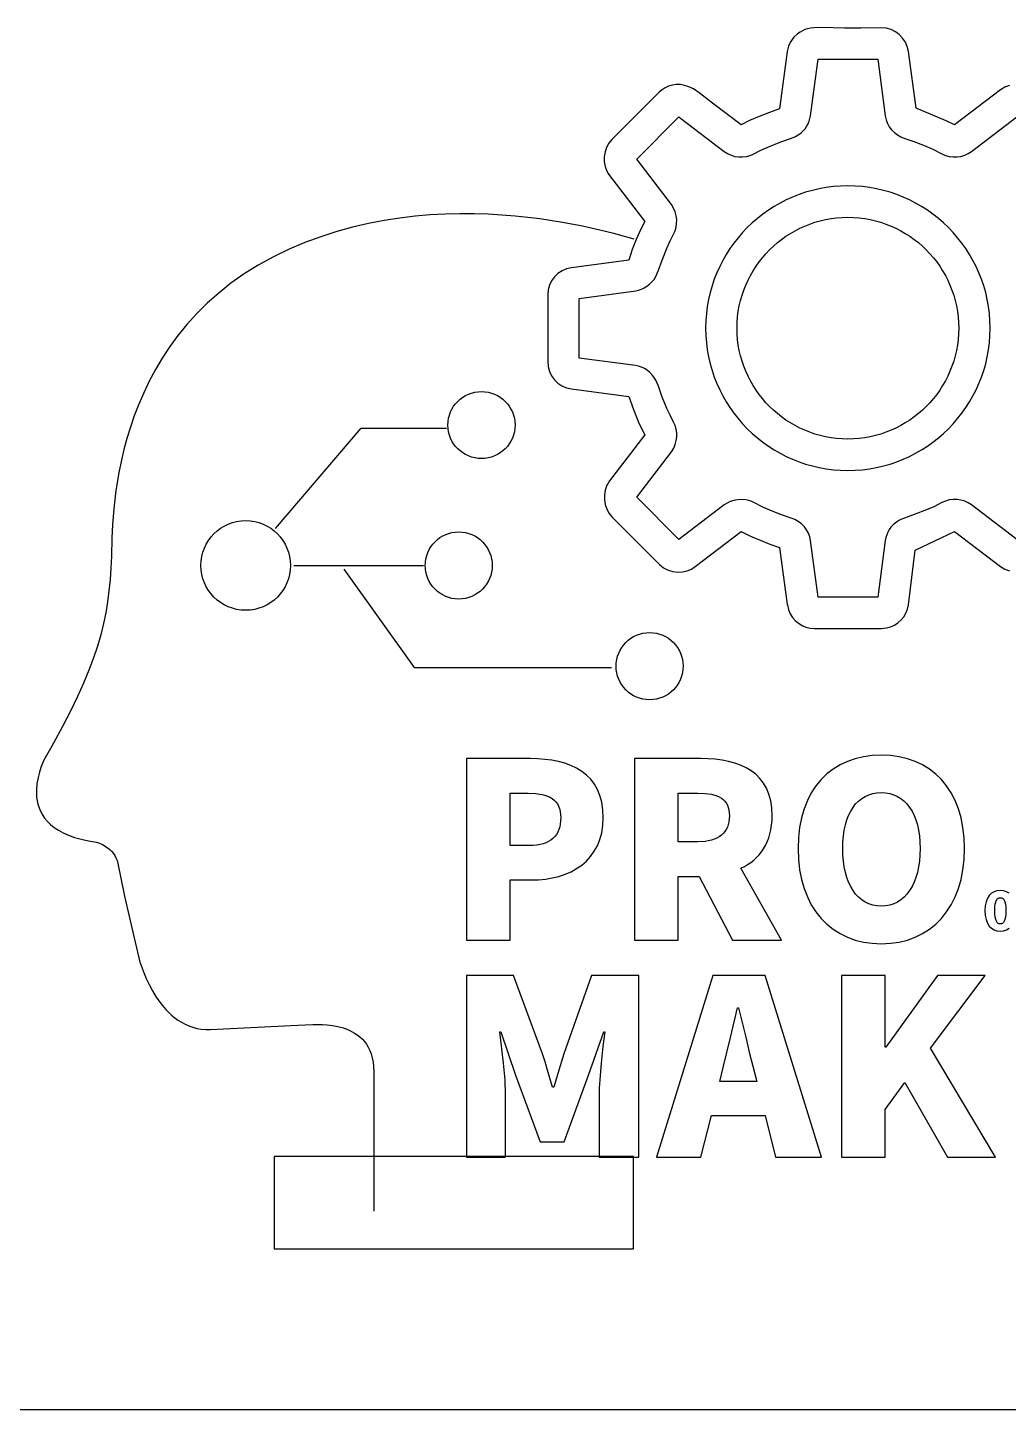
# Model space of a CAD drawing. Extents: x -295 to 296, y -191 to 193.
# Drawn here: x -145.92 to -115.85, y -154.78 to -112.41 of the extents above; entities that cross this region are included whole.
import ezdxf

# ---------------------------------------------------------------- set-up
doc = ezdxf.new("R2010")
doc.units = 0
doc.layers.add('레이어_1', color=18, linetype='CONTINUOUS')
doc.layers.add('레이어_2', color=1, linetype='CONTINUOUS')

msp = doc.modelspace()

# ---------------------------------------------------------------- linework, layer by layer
at = {"layer": '레이어_1'}
msp.add_lwpolyline([(-168.94, -154.775), (-168.454, -154.775), (-92.218, -154.775)], dxfattribs=at)
at = {"layer": '레이어_2'}
for points in [[(-115.815, -114.186), (-115.955, -114.24), (-116.084, -114.319), (-117.494, -115.394), (-117.756, -115.271), (-118.67, -114.881), (-118.911, -113.146), (-118.945, -112.996), (-119.005, -112.858), (-119.088, -112.734), (-119.191, -112.627), (-119.31, -112.539), (-119.444, -112.474), (-119.589, -112.433), (-119.743, -112.419), (-120.373, -112.429), (-120.876, -112.426), (-121.577, -112.413), (-121.815, -112.42), (-121.914, -112.431), (-122.003, -112.448), (-122.084, -112.473), (-122.161, -112.506), (-122.234, -112.548), (-122.308, -112.601), (-122.424, -112.71), (-122.474, -112.772), (-122.518, -112.839), (-122.556, -112.91), (-122.586, -112.985), (-122.609, -113.064), (-122.625, -113.146), (-122.86, -114.906), (-123.169, -115.011), (-123.483, -115.135), (-123.78, -115.265), (-124.039, -115.392), (-124.915, -114.732), (-125.329, -114.411), (-125.498, -114.289), (-125.64, -114.225), (-125.773, -114.182), (-125.904, -114.16), (-126.03, -114.158), (-126.15, -114.174), (-126.264, -114.207), (-126.37, -114.256), (-126.467, -114.318), (-126.553, -114.393), (-128.002, -115.843), (-128.096, -115.956), (-128.167, -116.085), (-128.215, -116.225), (-128.239, -116.372), (-128.238, -116.522), (-128.211, -116.671), (-128.158, -116.813), (-128.12, -116.881), (-128.076, -116.946), (-126.999, -118.355), (-127.128, -118.616), (-127.257, -118.908), (-127.379, -119.219), (-127.487, -119.537), (-129.245, -119.772), (-129.396, -119.806), (-129.534, -119.866), (-129.658, -119.949), (-129.765, -120.052), (-129.853, -120.171), (-129.918, -120.305), (-129.96, -120.45), (-129.974, -120.604), (-129.974, -120.606), (-129.974, -122.653), (-129.974, -122.653), (-129.96, -122.807), (-129.919, -122.953), (-129.853, -123.087), (-129.766, -123.206), (-129.659, -123.309), (-129.536, -123.392), (-129.398, -123.452), (-129.248, -123.486), (-127.486, -123.722), (-127.343, -124.117), (-127.184, -124.511), (-127.095, -124.706), (-126.999, -124.899), (-128.076, -126.311), (-128.121, -126.377), (-128.158, -126.445), (-128.211, -126.59), (-128.236, -126.739), (-128.235, -126.89), (-128.209, -127.037), (-128.161, -127.177), (-128.092, -127.304), (-128.004, -127.415), (-126.547, -128.871), (-126.484, -128.926), (-126.418, -128.973), (-126.279, -129.045), (-126.134, -129.089), (-125.986, -129.106), (-125.84, -129.098), (-125.699, -129.066), (-125.568, -129.012), (-125.45, -128.937), (-124.04, -127.86), (-123.755, -128.003), (-123.462, -128.131), (-123.164, -128.247), (-122.861, -128.348), (-122.625, -130.103), (-122.624, -130.107), (-122.624, -130.107), (-122.623, -130.111), (-122.589, -130.257), (-122.586, -130.265), (-122.534, -130.385), (-122.465, -130.495), (-122.38, -130.592), (-122.282, -130.675), (-122.173, -130.743), (-122.053, -130.793), (-121.926, -130.825), (-121.792, -130.835), (-119.745, -130.835), (-119.584, -130.819), (-119.457, -130.784), (-119.339, -130.73), (-119.231, -130.66), (-119.135, -130.573), (-119.054, -130.473), (-118.988, -130.361), (-118.939, -130.238), (-118.911, -130.107), (-118.699, -128.431), (-117.495, -127.86), (-116.084, -128.937), (-115.956, -129.017), (-115.816, -129.071)], [(-115.815, -114.186), (-115.955, -114.24), (-116.084, -114.319), (-117.494, -115.394), (-117.756, -115.271), (-118.67, -114.881), (-118.911, -113.146), (-118.945, -112.996), (-119.005, -112.858), (-119.088, -112.734), (-119.191, -112.627), (-119.31, -112.539), (-119.444, -112.474), (-119.589, -112.433), (-119.743, -112.419), (-120.373, -112.429), (-120.876, -112.426), (-121.577, -112.413), (-121.815, -112.42), (-121.914, -112.431), (-122.003, -112.448), (-122.084, -112.473), (-122.161, -112.506), (-122.234, -112.548), (-122.308, -112.601), (-122.424, -112.71), (-122.474, -112.772), (-122.518, -112.839), (-122.556, -112.91), (-122.586, -112.985), (-122.609, -113.064), (-122.625, -113.146), (-122.86, -114.906), (-123.169, -115.011), (-123.483, -115.135), (-123.78, -115.265), (-124.039, -115.392), (-124.915, -114.732), (-125.329, -114.411), (-125.498, -114.289), (-125.64, -114.225), (-125.773, -114.182), (-125.904, -114.16), (-126.03, -114.158), (-126.15, -114.174), (-126.264, -114.207), (-126.37, -114.256), (-126.467, -114.318), (-126.553, -114.393), (-128.002, -115.843), (-128.096, -115.956), (-128.167, -116.085), (-128.215, -116.225), (-128.239, -116.372), (-128.238, -116.522), (-128.211, -116.671), (-128.158, -116.813), (-128.12, -116.881), (-128.076, -116.946), (-126.999, -118.355), (-127.128, -118.616), (-127.257, -118.908), (-127.379, -119.219), (-127.487, -119.537), (-129.245, -119.772), (-129.396, -119.806), (-129.534, -119.866), (-129.658, -119.949), (-129.765, -120.052), (-129.853, -120.171), (-129.918, -120.305), (-129.96, -120.45), (-129.974, -120.604), (-129.974, -120.606), (-129.974, -122.653), (-129.974, -122.653), (-129.96, -122.807), (-129.919, -122.953), (-129.853, -123.087), (-129.766, -123.206), (-129.659, -123.309), (-129.536, -123.392), (-129.398, -123.452), (-129.248, -123.486), (-127.486, -123.722), (-127.343, -124.117), (-127.184, -124.511), (-127.095, -124.706), (-126.999, -124.899), (-128.076, -126.311), (-128.121, -126.377), (-128.158, -126.445), (-128.211, -126.59), (-128.236, -126.739), (-128.235, -126.89), (-128.209, -127.037), (-128.161, -127.177), (-128.092, -127.304), (-128.004, -127.415), (-126.547, -128.871), (-126.484, -128.926), (-126.418, -128.973), (-126.279, -129.045), (-126.134, -129.089), (-125.986, -129.106), (-125.84, -129.098), (-125.699, -129.066), (-125.568, -129.012), (-125.45, -128.937), (-124.04, -127.86), (-123.755, -128.003), (-123.462, -128.131), (-123.164, -128.247), (-122.861, -128.348), (-122.625, -130.103), (-122.624, -130.107), (-122.624, -130.107), (-122.623, -130.111), (-122.589, -130.257), (-122.586, -130.265), (-122.534, -130.385), (-122.465, -130.495), (-122.38, -130.592), (-122.282, -130.675), (-122.173, -130.743), (-122.053, -130.793), (-121.926, -130.825), (-121.792, -130.835), (-119.745, -130.835), (-119.584, -130.819), (-119.457, -130.784), (-119.339, -130.73), (-119.231, -130.66), (-119.135, -130.573), (-119.054, -130.473), (-118.988, -130.361), (-118.939, -130.238), (-118.911, -130.107), (-118.699, -128.431), (-117.495, -127.86), (-116.084, -128.937), (-115.956, -129.017), (-115.816, -129.071)], [(-115.586, -128.105), (-116.974, -127.044), (-117.075, -126.978), (-117.185, -126.928), (-117.299, -126.895), (-117.418, -126.878), (-117.538, -126.877), (-117.657, -126.893), (-117.773, -126.926), (-117.885, -126.975), (-118.13, -127.1), (-118.352, -127.2), (-118.732, -127.344), (-119.027, -127.448), (-119.144, -127.495), (-119.241, -127.547), (-119.247, -127.55), (-119.32, -127.603), (-119.386, -127.663), (-119.446, -127.729), (-119.498, -127.801), (-119.541, -127.879), (-119.577, -127.961), (-119.603, -128.048), (-119.62, -128.138), (-119.853, -129.871), (-121.683, -129.871), (-121.914, -128.139), (-121.938, -128.023), (-121.979, -127.913), (-122.034, -127.811), (-122.102, -127.717), (-122.108, -127.708), (-122.192, -127.623), (-122.287, -127.55), (-122.394, -127.491), (-122.509, -127.447), (-122.804, -127.351), (-123.093, -127.24), (-123.375, -127.115), (-123.65, -126.975), (-123.768, -126.925), (-123.892, -126.894), (-124.018, -126.883), (-124.142, -126.888), (-124.262, -126.908), (-124.374, -126.942), (-124.473, -126.987), (-124.557, -127.042), (-125.949, -128.104), (-127.242, -126.811), (-126.178, -125.416), (-126.109, -125.308), (-126.06, -125.193), (-126.029, -125.074), (-126.015, -124.954), (-126.018, -124.835), (-126.036, -124.719), (-126.068, -124.609), (-126.114, -124.507), (-126.222, -124.295), (-126.316, -124.089), (-126.468, -123.708), (-126.579, -123.405), (-126.657, -123.216), (-126.714, -123.124), (-126.778, -123.043), (-126.848, -122.972), (-126.925, -122.911), (-127.007, -122.861), (-127.094, -122.822), (-127.184, -122.793), (-127.277, -122.775), (-129.01, -122.544), (-129.01, -120.714), (-127.274, -120.482), (-127.188, -120.464), (-127.101, -120.435), (-127.015, -120.394), (-126.931, -120.343), (-126.852, -120.282), (-126.778, -120.21), (-126.713, -120.13), (-126.657, -120.041), (-126.579, -119.851), (-126.465, -119.542), (-126.312, -119.158), (-126.219, -118.953), (-126.114, -118.746), (-126.068, -118.645), (-126.037, -118.535), (-126.019, -118.419), (-126.017, -118.299), (-126.031, -118.178), (-126.063, -118.059), (-126.112, -117.944), (-126.181, -117.835), (-127.243, -116.447), (-125.948, -115.152), (-125.9, -115.189), (-124.559, -116.211), (-124.458, -116.276), (-124.348, -116.326), (-124.233, -116.359), (-124.115, -116.376), (-123.995, -116.377), (-123.876, -116.36), (-123.761, -116.328), (-123.65, -116.278), (-123.437, -116.171), (-123.224, -116.076), (-122.822, -115.919), (-122.493, -115.797), (-122.372, -115.747), (-122.287, -115.703), (-122.271, -115.689), (-122.202, -115.636), (-122.139, -115.576), (-122.082, -115.511), (-122.033, -115.441), (-121.99, -115.365), (-121.956, -115.285), (-121.931, -115.202), (-121.914, -115.115), (-121.683, -113.384), (-119.852, -113.384), (-119.62, -115.118), (-119.595, -115.236), (-119.554, -115.347), (-119.497, -115.451), (-119.426, -115.546), (-119.342, -115.631), (-119.247, -115.704), (-119.14, -115.764), (-119.025, -115.809), (-118.742, -115.901), (-118.449, -116.013), (-118.159, -116.14), (-117.884, -116.278), (-117.773, -116.328), (-117.657, -116.361), (-117.538, -116.377), (-117.418, -116.376), (-117.3, -116.359), (-117.185, -116.325), (-117.076, -116.276), (-116.975, -116.211), (-115.586, -115.152)], [(-115.586, -128.105), (-116.974, -127.044), (-117.075, -126.978), (-117.185, -126.928), (-117.299, -126.895), (-117.418, -126.878), (-117.538, -126.877), (-117.657, -126.893), (-117.773, -126.926), (-117.885, -126.975), (-118.13, -127.1), (-118.352, -127.2), (-118.732, -127.344), (-119.027, -127.448), (-119.144, -127.495), (-119.241, -127.547), (-119.247, -127.55), (-119.32, -127.603), (-119.386, -127.663), (-119.446, -127.729), (-119.498, -127.801), (-119.541, -127.879), (-119.577, -127.961), (-119.603, -128.048), (-119.62, -128.138), (-119.853, -129.871), (-121.683, -129.871), (-121.914, -128.139), (-121.938, -128.023), (-121.979, -127.913), (-122.034, -127.811), (-122.102, -127.717), (-122.108, -127.708), (-122.192, -127.623), (-122.287, -127.55), (-122.394, -127.491), (-122.509, -127.447), (-122.804, -127.351), (-123.093, -127.24), (-123.375, -127.115), (-123.65, -126.975), (-123.768, -126.925), (-123.892, -126.894), (-124.018, -126.883), (-124.142, -126.888), (-124.262, -126.908), (-124.374, -126.942), (-124.473, -126.987), (-124.557, -127.042), (-125.949, -128.104), (-127.242, -126.811), (-126.178, -125.416), (-126.109, -125.308), (-126.06, -125.193), (-126.029, -125.074), (-126.015, -124.954), (-126.018, -124.835), (-126.036, -124.719), (-126.068, -124.609), (-126.114, -124.507), (-126.222, -124.295), (-126.316, -124.089), (-126.468, -123.708), (-126.579, -123.405), (-126.657, -123.216), (-126.714, -123.124), (-126.778, -123.043), (-126.848, -122.972), (-126.925, -122.911), (-127.007, -122.861), (-127.094, -122.822), (-127.184, -122.793), (-127.277, -122.775), (-129.01, -122.544), (-129.01, -120.714), (-127.274, -120.482), (-127.188, -120.464), (-127.101, -120.435), (-127.015, -120.394), (-126.931, -120.343), (-126.852, -120.282), (-126.778, -120.21), (-126.713, -120.13), (-126.657, -120.041), (-126.579, -119.851), (-126.465, -119.542), (-126.312, -119.158), (-126.219, -118.953), (-126.114, -118.746), (-126.068, -118.645), (-126.037, -118.535), (-126.019, -118.419), (-126.017, -118.299), (-126.031, -118.178), (-126.063, -118.059), (-126.112, -117.944), (-126.181, -117.835), (-127.243, -116.447), (-125.948, -115.152), (-125.9, -115.189), (-124.559, -116.211), (-124.458, -116.276), (-124.348, -116.326), (-124.233, -116.359), (-124.115, -116.376), (-123.995, -116.377), (-123.876, -116.36), (-123.761, -116.328), (-123.65, -116.278), (-123.437, -116.171), (-123.224, -116.076), (-122.822, -115.919), (-122.493, -115.797), (-122.372, -115.747), (-122.287, -115.703), (-122.271, -115.689), (-122.202, -115.636), (-122.139, -115.576), (-122.082, -115.511), (-122.033, -115.441), (-121.99, -115.365), (-121.956, -115.285), (-121.931, -115.202), (-121.914, -115.115), (-121.683, -113.384), (-119.852, -113.384), (-119.62, -115.118), (-119.595, -115.236), (-119.554, -115.347), (-119.497, -115.451), (-119.426, -115.546), (-119.342, -115.631), (-119.247, -115.704), (-119.14, -115.764), (-119.025, -115.809), (-118.742, -115.901), (-118.449, -116.013), (-118.159, -116.14), (-117.884, -116.278), (-117.773, -116.328), (-117.657, -116.361), (-117.538, -116.377), (-117.418, -116.376), (-117.3, -116.359), (-117.185, -116.325), (-117.076, -116.276), (-116.975, -116.211), (-115.586, -115.152)], [(-127.321, -118.9), (-127.618, -118.818), (-127.945, -118.728), (-128.377, -118.619), (-128.905, -118.5), (-129.521, -118.383), (-130.214, -118.276), (-130.587, -118.23), (-130.975, -118.19), (-131.378, -118.158), (-131.795, -118.135), (-132.224, -118.122), (-132.664, -118.12), (-133.114, -118.131), (-133.573, -118.156), (-134.039, -118.196), (-134.512, -118.252), (-134.99, -118.326), (-135.472, -118.419), (-135.957, -118.532), (-136.443, -118.666), (-136.93, -118.823), (-137.417, -119.003), (-137.901, -119.209), (-138.383, -119.441), (-138.847, -119.695), (-139.281, -119.966), (-139.686, -120.251), (-140.063, -120.549), (-140.413, -120.86), (-140.737, -121.181), (-141.036, -121.511), (-141.312, -121.849), (-141.564, -122.193), (-141.794, -122.543), (-142.003, -122.895), (-142.193, -123.25), (-142.363, -123.606), (-142.516, -123.961), (-142.651, -124.314), (-142.771, -124.663), (-142.876, -125.007), (-142.967, -125.345), (-143.045, -125.675), (-143.111, -125.996), (-143.212, -126.605), (-143.278, -127.161), (-143.317, -127.651), (-143.337, -128.066), (-143.352, -128.621), (-143.37, -128.986), (-143.395, -129.337), (-143.428, -129.68), (-143.471, -130.016), (-143.526, -130.35), (-143.595, -130.685), (-143.679, -131.026), (-143.78, -131.374), (-143.901, -131.735), (-144.043, -132.111), (-144.207, -132.506), (-144.396, -132.924), (-144.611, -133.367), (-144.854, -133.841), (-145.128, -134.348), (-145.433, -134.892), (-145.471, -134.991), (-145.512, -135.099), (-145.559, -135.239), (-145.602, -135.406), (-145.636, -135.593), (-145.653, -135.796), (-145.645, -136.008), (-145.63, -136.116), (-145.605, -136.224), (-145.571, -136.332), (-145.526, -136.439), (-145.469, -136.544), (-145.4, -136.647), (-145.317, -136.747), (-145.22, -136.842), (-145.108, -136.934), (-144.979, -137.02), (-144.832, -137.1), (-144.668, -137.173), (-144.485, -137.239), (-144.281, -137.297), (-144.057, -137.347), (-143.811, -137.387), (-143.72, -137.42), (-143.627, -137.462), (-143.518, -137.525), (-143.404, -137.611), (-143.35, -137.664), (-143.299, -137.724), (-143.252, -137.792), (-143.212, -137.867), (-143.179, -137.95), (-143.156, -138.042), (-142.951, -139.041), (-142.731, -140.015), (-142.48, -141.067), (-142.445, -141.165), (-142.353, -141.409), (-142.283, -141.57), (-142.198, -141.749), (-142.096, -141.94), (-141.976, -142.135), (-141.838, -142.329), (-141.682, -142.516), (-141.506, -142.689), (-141.411, -142.768), (-141.311, -142.842), (-141.205, -142.909), (-141.095, -142.968), (-140.979, -143.019), (-140.858, -143.062), (-140.731, -143.094), (-140.599, -143.116), (-140.461, -143.127), (-140.318, -143.125), (-137.631, -142.992), (-137.177, -142.978), (-137.091, -142.976), (-136.876, -142.976), (-136.734, -142.985), (-136.576, -143.003), (-136.408, -143.035), (-136.234, -143.082), (-136.06, -143.149), (-135.893, -143.237), (-135.812, -143.291), (-135.736, -143.352), (-135.663, -143.42), (-135.595, -143.495), (-135.533, -143.578), (-135.476, -143.669), (-135.427, -143.77), (-135.385, -143.879), (-135.351, -143.998), (-135.326, -144.126), (-135.311, -144.265), (-135.305, -144.415), (-135.305, -148.698)], [(-138.317, -127.765), (-135.695, -124.691), (-133.075, -124.691)], [(-137.755, -128.902), (-133.782, -128.902)], [(-136.225, -129.016), (-134.063, -132.031), (-128.012, -132.031)], [(-115.822, -138.954), (-115.903, -138.906), (-115.994, -138.877), (-116.095, -138.867), (-116.195, -138.877), (-116.286, -138.905), (-116.366, -138.953), (-116.434, -139.02), (-116.489, -139.107), (-116.529, -139.213), (-116.554, -139.339), (-116.563, -139.485), (-116.554, -139.631), (-116.529, -139.759), (-116.489, -139.867), (-116.434, -139.957), (-116.366, -140.027), (-116.286, -140.077), (-116.195, -140.107), (-116.095, -140.117), (-115.994, -140.107), (-115.903, -140.077), (-115.822, -140.027)]]:
    msp.add_lwpolyline(points, dxfattribs=at)
for points in [[(-120.767, -117.264), (-120.991, -117.27), (-121.212, -117.286), (-121.43, -117.314), (-121.645, -117.353), (-121.856, -117.401), (-122.063, -117.46), (-122.265, -117.529), (-122.464, -117.607), (-122.657, -117.695), (-122.845, -117.791), (-123.028, -117.896), (-123.205, -118.01), (-123.376, -118.132), (-123.541, -118.261), (-123.699, -118.399), (-123.851, -118.543), (-123.995, -118.695), (-124.132, -118.853), (-124.262, -119.018), (-124.384, -119.189), (-124.497, -119.366), (-124.603, -119.549), (-124.699, -119.737), (-124.787, -119.93), (-124.865, -120.128), (-124.934, -120.331), (-124.993, -120.538), (-125.041, -120.748), (-125.08, -120.963), (-125.108, -121.181), (-125.124, -121.402), (-125.13, -121.627), (-125.124, -121.851), (-125.108, -122.072), (-125.08, -122.29), (-125.041, -122.505), (-124.993, -122.716), (-124.934, -122.923), (-124.865, -123.125), (-124.787, -123.323), (-124.699, -123.516), (-124.603, -123.705), (-124.497, -123.887), (-124.384, -124.064), (-124.262, -124.235), (-124.132, -124.4), (-123.995, -124.559), (-123.851, -124.71), (-123.699, -124.855), (-123.541, -124.992), (-123.376, -125.122), (-123.205, -125.243), (-123.028, -125.357), (-122.845, -125.462), (-122.657, -125.559), (-122.464, -125.646), (-122.265, -125.724), (-122.063, -125.793), (-121.856, -125.852), (-121.645, -125.901), (-121.43, -125.939), (-121.212, -125.967), (-120.991, -125.984), (-120.767, -125.99), (-120.543, -125.984), (-120.322, -125.967), (-120.103, -125.939), (-119.889, -125.901), (-119.678, -125.852), (-119.471, -125.793), (-119.268, -125.724), (-119.07, -125.646), (-118.877, -125.559), (-118.689, -125.462), (-118.506, -125.357), (-118.329, -125.243), (-118.158, -125.122), (-117.993, -124.992), (-117.835, -124.855), (-117.683, -124.71), (-117.539, -124.559), (-117.402, -124.4), (-117.272, -124.235), (-117.15, -124.064), (-117.037, -123.887), (-116.932, -123.705), (-116.835, -123.516), (-116.748, -123.323), (-116.669, -123.125), (-116.601, -122.923), (-116.542, -122.716), (-116.493, -122.505), (-116.455, -122.29), (-116.427, -122.072), (-116.41, -121.851), (-116.404, -121.627), (-116.41, -121.402), (-116.427, -121.181), (-116.455, -120.963), (-116.493, -120.748), (-116.542, -120.538), (-116.601, -120.331), (-116.669, -120.128), (-116.748, -119.93), (-116.835, -119.737), (-116.932, -119.549), (-117.037, -119.366), (-117.15, -119.189), (-117.272, -119.018), (-117.402, -118.853), (-117.539, -118.695), (-117.683, -118.543), (-117.835, -118.399), (-117.993, -118.261), (-118.158, -118.132), (-118.329, -118.01), (-118.506, -117.896), (-118.689, -117.791), (-118.877, -117.695), (-119.07, -117.607), (-119.268, -117.529), (-119.471, -117.46), (-119.678, -117.401), (-119.889, -117.353), (-120.103, -117.314), (-120.322, -117.286), (-120.543, -117.27)], [(-120.767, -117.264), (-120.991, -117.27), (-121.212, -117.286), (-121.43, -117.314), (-121.645, -117.353), (-121.856, -117.401), (-122.063, -117.46), (-122.265, -117.529), (-122.464, -117.607), (-122.657, -117.695), (-122.845, -117.791), (-123.028, -117.896), (-123.205, -118.01), (-123.376, -118.132), (-123.541, -118.261), (-123.699, -118.399), (-123.851, -118.543), (-123.995, -118.695), (-124.132, -118.853), (-124.262, -119.018), (-124.384, -119.189), (-124.497, -119.366), (-124.603, -119.549), (-124.699, -119.737), (-124.787, -119.93), (-124.865, -120.128), (-124.934, -120.331), (-124.993, -120.538), (-125.041, -120.748), (-125.08, -120.963), (-125.108, -121.181), (-125.124, -121.402), (-125.13, -121.627), (-125.124, -121.851), (-125.108, -122.072), (-125.08, -122.29), (-125.041, -122.505), (-124.993, -122.716), (-124.934, -122.923), (-124.865, -123.125), (-124.787, -123.323), (-124.699, -123.516), (-124.603, -123.705), (-124.497, -123.887), (-124.384, -124.064), (-124.262, -124.235), (-124.132, -124.4), (-123.995, -124.559), (-123.851, -124.71), (-123.699, -124.855), (-123.541, -124.992), (-123.376, -125.122), (-123.205, -125.243), (-123.028, -125.357), (-122.845, -125.462), (-122.657, -125.559), (-122.464, -125.646), (-122.265, -125.724), (-122.063, -125.793), (-121.856, -125.852), (-121.645, -125.901), (-121.43, -125.939), (-121.212, -125.967), (-120.991, -125.984), (-120.767, -125.99), (-120.543, -125.984), (-120.322, -125.967), (-120.103, -125.939), (-119.889, -125.901), (-119.678, -125.852), (-119.471, -125.793), (-119.268, -125.724), (-119.07, -125.646), (-118.877, -125.559), (-118.689, -125.462), (-118.506, -125.357), (-118.329, -125.243), (-118.158, -125.122), (-117.993, -124.992), (-117.835, -124.855), (-117.683, -124.71), (-117.539, -124.559), (-117.402, -124.4), (-117.272, -124.235), (-117.15, -124.064), (-117.037, -123.887), (-116.932, -123.705), (-116.835, -123.516), (-116.748, -123.323), (-116.669, -123.125), (-116.601, -122.923), (-116.542, -122.716), (-116.493, -122.505), (-116.455, -122.29), (-116.427, -122.072), (-116.41, -121.851), (-116.404, -121.627), (-116.41, -121.402), (-116.427, -121.181), (-116.455, -120.963), (-116.493, -120.748), (-116.542, -120.538), (-116.601, -120.331), (-116.669, -120.128), (-116.748, -119.93), (-116.835, -119.737), (-116.932, -119.549), (-117.037, -119.366), (-117.15, -119.189), (-117.272, -119.018), (-117.402, -118.853), (-117.539, -118.695), (-117.683, -118.543), (-117.835, -118.399), (-117.993, -118.261), (-118.158, -118.132), (-118.329, -118.01), (-118.506, -117.896), (-118.689, -117.791), (-118.877, -117.695), (-119.07, -117.607), (-119.268, -117.529), (-119.471, -117.46), (-119.678, -117.401), (-119.889, -117.353), (-120.103, -117.314), (-120.322, -117.286), (-120.543, -117.27)], [(-120.767, -125.026), (-120.942, -125.021), (-121.114, -125.008), (-121.284, -124.986), (-121.451, -124.956), (-121.615, -124.918), (-121.777, -124.873), (-121.934, -124.819), (-122.089, -124.758), (-122.239, -124.69), (-122.386, -124.615), (-122.528, -124.533), (-122.666, -124.444), (-122.799, -124.349), (-122.928, -124.248), (-123.051, -124.142), (-123.169, -124.029), (-123.282, -123.911), (-123.389, -123.787), (-123.49, -123.659), (-123.585, -123.526), (-123.673, -123.388), (-123.755, -123.245), (-123.83, -123.099), (-123.899, -122.948), (-123.96, -122.794), (-124.013, -122.636), (-124.059, -122.475), (-124.097, -122.311), (-124.127, -122.144), (-124.149, -121.974), (-124.162, -121.801), (-124.166, -121.627), (-124.162, -121.452), (-124.149, -121.28), (-124.127, -121.11), (-124.097, -120.943), (-124.059, -120.778), (-124.013, -120.617), (-123.96, -120.459), (-123.899, -120.305), (-123.83, -120.154), (-123.755, -120.008), (-123.673, -119.866), (-123.585, -119.728), (-123.49, -119.594), (-123.389, -119.466), (-123.282, -119.343), (-123.169, -119.225), (-123.051, -119.112), (-122.928, -119.005), (-122.799, -118.904), (-122.666, -118.809), (-122.528, -118.721), (-122.386, -118.639), (-122.239, -118.564), (-122.089, -118.495), (-121.934, -118.434), (-121.777, -118.381), (-121.615, -118.335), (-121.451, -118.297), (-121.284, -118.267), (-121.114, -118.245), (-120.942, -118.232), (-120.767, -118.228), (-120.592, -118.232), (-120.42, -118.245), (-120.25, -118.267), (-120.083, -118.297), (-119.919, -118.335), (-119.757, -118.381), (-119.6, -118.434), (-119.445, -118.495), (-119.295, -118.564), (-119.148, -118.639), (-119.006, -118.721), (-118.868, -118.809), (-118.735, -118.904), (-118.606, -119.005), (-118.483, -119.112), (-118.365, -119.225), (-118.252, -119.343), (-118.145, -119.466), (-118.044, -119.594), (-117.949, -119.728), (-117.861, -119.866), (-117.779, -120.008), (-117.704, -120.154), (-117.636, -120.305), (-117.575, -120.459), (-117.521, -120.617), (-117.475, -120.778), (-117.437, -120.943), (-117.407, -121.11), (-117.386, -121.28), (-117.373, -121.452), (-117.368, -121.627), (-117.373, -121.801), (-117.386, -121.974), (-117.407, -122.144), (-117.437, -122.311), (-117.475, -122.475), (-117.521, -122.636), (-117.575, -122.794), (-117.636, -122.948), (-117.704, -123.099), (-117.779, -123.245), (-117.861, -123.388), (-117.949, -123.526), (-118.044, -123.659), (-118.145, -123.787), (-118.252, -123.911), (-118.365, -124.029), (-118.483, -124.142), (-118.606, -124.248), (-118.735, -124.349), (-118.868, -124.444), (-119.006, -124.533), (-119.148, -124.615), (-119.295, -124.69), (-119.445, -124.758), (-119.6, -124.819), (-119.757, -124.873), (-119.919, -124.918), (-120.083, -124.956), (-120.25, -124.986), (-120.42, -125.008), (-120.592, -125.021)], [(-120.767, -125.026), (-120.942, -125.021), (-121.114, -125.008), (-121.284, -124.986), (-121.451, -124.956), (-121.615, -124.918), (-121.777, -124.873), (-121.934, -124.819), (-122.089, -124.758), (-122.239, -124.69), (-122.386, -124.615), (-122.528, -124.533), (-122.666, -124.444), (-122.799, -124.349), (-122.928, -124.248), (-123.051, -124.142), (-123.169, -124.029), (-123.282, -123.911), (-123.389, -123.787), (-123.49, -123.659), (-123.585, -123.526), (-123.673, -123.388), (-123.755, -123.245), (-123.83, -123.099), (-123.899, -122.948), (-123.96, -122.794), (-124.013, -122.636), (-124.059, -122.475), (-124.097, -122.311), (-124.127, -122.144), (-124.149, -121.974), (-124.162, -121.801), (-124.166, -121.627), (-124.162, -121.452), (-124.149, -121.28), (-124.127, -121.11), (-124.097, -120.943), (-124.059, -120.778), (-124.013, -120.617), (-123.96, -120.459), (-123.899, -120.305), (-123.83, -120.154), (-123.755, -120.008), (-123.673, -119.866), (-123.585, -119.728), (-123.49, -119.594), (-123.389, -119.466), (-123.282, -119.343), (-123.169, -119.225), (-123.051, -119.112), (-122.928, -119.005), (-122.799, -118.904), (-122.666, -118.809), (-122.528, -118.721), (-122.386, -118.639), (-122.239, -118.564), (-122.089, -118.495), (-121.934, -118.434), (-121.777, -118.381), (-121.615, -118.335), (-121.451, -118.297), (-121.284, -118.267), (-121.114, -118.245), (-120.942, -118.232), (-120.767, -118.228), (-120.592, -118.232), (-120.42, -118.245), (-120.25, -118.267), (-120.083, -118.297), (-119.919, -118.335), (-119.757, -118.381), (-119.6, -118.434), (-119.445, -118.495), (-119.295, -118.564), (-119.148, -118.639), (-119.006, -118.721), (-118.868, -118.809), (-118.735, -118.904), (-118.606, -119.005), (-118.483, -119.112), (-118.365, -119.225), (-118.252, -119.343), (-118.145, -119.466), (-118.044, -119.594), (-117.949, -119.728), (-117.861, -119.866), (-117.779, -120.008), (-117.704, -120.154), (-117.636, -120.305), (-117.575, -120.459), (-117.521, -120.617), (-117.475, -120.778), (-117.437, -120.943), (-117.407, -121.11), (-117.386, -121.28), (-117.373, -121.452), (-117.368, -121.627), (-117.373, -121.801), (-117.386, -121.974), (-117.407, -122.144), (-117.437, -122.311), (-117.475, -122.475), (-117.521, -122.636), (-117.575, -122.794), (-117.636, -122.948), (-117.704, -123.099), (-117.779, -123.245), (-117.861, -123.388), (-117.949, -123.526), (-118.044, -123.659), (-118.145, -123.787), (-118.252, -123.911), (-118.365, -124.029), (-118.483, -124.142), (-118.606, -124.248), (-118.735, -124.349), (-118.868, -124.444), (-119.006, -124.533), (-119.148, -124.615), (-119.295, -124.69), (-119.445, -124.758), (-119.6, -124.819), (-119.757, -124.873), (-119.919, -124.918), (-120.083, -124.956), (-120.25, -124.986), (-120.42, -125.008), (-120.592, -125.021)], [(-130.975, -124.598), (-130.981, -124.703), (-130.996, -124.805), (-131.022, -124.904), (-131.056, -124.998), (-131.1, -125.088), (-131.151, -125.173), (-131.21, -125.252), (-131.277, -125.325), (-131.35, -125.392), (-131.429, -125.451), (-131.514, -125.503), (-131.604, -125.546), (-131.698, -125.58), (-131.797, -125.606), (-131.899, -125.621), (-132.005, -125.627), (-132.11, -125.621), (-132.212, -125.606), (-132.311, -125.58), (-132.405, -125.546), (-132.495, -125.503), (-132.58, -125.451), (-132.659, -125.392), (-132.732, -125.325), (-132.799, -125.252), (-132.858, -125.173), (-132.91, -125.088), (-132.953, -124.998), (-132.987, -124.904), (-133.013, -124.805), (-133.028, -124.703), (-133.034, -124.598), (-133.028, -124.492), (-133.013, -124.39), (-132.987, -124.291), (-132.953, -124.197), (-132.91, -124.107), (-132.858, -124.022), (-132.799, -123.943), (-132.732, -123.87), (-132.659, -123.803), (-132.58, -123.744), (-132.495, -123.693), (-132.405, -123.649), (-132.311, -123.615), (-132.212, -123.589), (-132.11, -123.574), (-132.005, -123.568), (-131.899, -123.574), (-131.797, -123.589), (-131.698, -123.615), (-131.604, -123.649), (-131.514, -123.693), (-131.429, -123.744), (-131.35, -123.803), (-131.277, -123.87), (-131.21, -123.943), (-131.151, -124.022), (-131.1, -124.107), (-131.056, -124.197), (-131.022, -124.291), (-130.996, -124.39), (-130.981, -124.492)], [(-137.861, -128.902), (-137.868, -129.042), (-137.889, -129.179), (-137.923, -129.31), (-137.969, -129.436), (-138.027, -129.557), (-138.096, -129.67), (-138.175, -129.776), (-138.264, -129.873), (-138.361, -129.962), (-138.467, -130.041), (-138.58, -130.11), (-138.7, -130.168), (-138.827, -130.214), (-138.958, -130.248), (-139.095, -130.269), (-139.235, -130.276), (-139.376, -130.269), (-139.512, -130.248), (-139.644, -130.214), (-139.77, -130.168), (-139.89, -130.11), (-140.003, -130.041), (-140.109, -129.962), (-140.207, -129.873), (-140.295, -129.776), (-140.375, -129.67), (-140.443, -129.557), (-140.501, -129.436), (-140.547, -129.31), (-140.581, -129.179), (-140.602, -129.042), (-140.609, -128.902), (-140.602, -128.761), (-140.581, -128.625), (-140.547, -128.493), (-140.501, -128.367), (-140.443, -128.247), (-140.375, -128.133), (-140.295, -128.028), (-140.207, -127.93), (-140.109, -127.841), (-140.003, -127.762), (-139.89, -127.693), (-139.77, -127.636), (-139.644, -127.589), (-139.512, -127.556), (-139.376, -127.535), (-139.235, -127.528), (-139.095, -127.535), (-138.958, -127.556), (-138.827, -127.589), (-138.7, -127.636), (-138.58, -127.693), (-138.467, -127.762), (-138.361, -127.841), (-138.264, -127.93), (-138.175, -128.028), (-138.096, -128.133), (-138.027, -128.247), (-137.969, -128.367), (-137.923, -128.493), (-137.889, -128.625), (-137.868, -128.761)], [(-131.672, -128.902), (-131.677, -129.007), (-131.693, -129.109), (-131.718, -129.208), (-131.753, -129.302), (-131.796, -129.392), (-131.848, -129.477), (-131.907, -129.556), (-131.973, -129.629), (-132.046, -129.696), (-132.126, -129.755), (-132.211, -129.807), (-132.3, -129.85), (-132.395, -129.885), (-132.494, -129.91), (-132.596, -129.926), (-132.701, -129.931), (-132.806, -129.926), (-132.909, -129.91), (-133.007, -129.885), (-133.102, -129.85), (-133.192, -129.807), (-133.277, -129.755), (-133.356, -129.696), (-133.429, -129.629), (-133.495, -129.556), (-133.555, -129.477), (-133.606, -129.392), (-133.649, -129.302), (-133.684, -129.208), (-133.709, -129.109), (-133.725, -129.007), (-133.73, -128.902), (-133.725, -128.796), (-133.709, -128.694), (-133.684, -128.596), (-133.649, -128.501), (-133.606, -128.411), (-133.555, -128.326), (-133.495, -128.247), (-133.429, -128.174), (-133.356, -128.107), (-133.277, -128.048), (-133.192, -127.997), (-133.102, -127.953), (-133.007, -127.919), (-132.909, -127.893), (-132.806, -127.878), (-132.701, -127.872), (-132.596, -127.878), (-132.494, -127.893), (-132.395, -127.919), (-132.3, -127.953), (-132.211, -127.997), (-132.126, -128.048), (-132.046, -128.107), (-131.973, -128.174), (-131.907, -128.247), (-131.848, -128.326), (-131.796, -128.411), (-131.753, -128.501), (-131.718, -128.596), (-131.693, -128.694), (-131.677, -128.796)], [(-125.819, -131.989), (-125.824, -132.095), (-125.84, -132.197), (-125.865, -132.295), (-125.9, -132.39), (-125.943, -132.48), (-125.995, -132.565), (-126.054, -132.644), (-126.12, -132.717), (-126.193, -132.784), (-126.272, -132.843), (-126.357, -132.894), (-126.447, -132.938), (-126.542, -132.972), (-126.641, -132.998), (-126.743, -133.013), (-126.848, -133.019), (-126.953, -133.013), (-127.055, -132.998), (-127.154, -132.972), (-127.249, -132.938), (-127.339, -132.894), (-127.423, -132.843), (-127.503, -132.784), (-127.576, -132.717), (-127.642, -132.644), (-127.701, -132.565), (-127.753, -132.48), (-127.796, -132.39), (-127.831, -132.295), (-127.856, -132.197), (-127.872, -132.095), (-127.877, -131.989), (-127.872, -131.884), (-127.856, -131.782), (-127.831, -131.683), (-127.796, -131.589), (-127.753, -131.499), (-127.701, -131.414), (-127.642, -131.335), (-127.576, -131.262), (-127.503, -131.195), (-127.423, -131.136), (-127.339, -131.084), (-127.249, -131.041), (-127.154, -131.006), (-127.055, -130.981), (-126.953, -130.965), (-126.848, -130.96), (-126.743, -130.965), (-126.641, -130.981), (-126.542, -131.006), (-126.447, -131.041), (-126.357, -131.084), (-126.272, -131.136), (-126.193, -131.195), (-126.12, -131.262), (-126.054, -131.335), (-125.995, -131.414), (-125.943, -131.499), (-125.9, -131.589), (-125.865, -131.683), (-125.84, -131.782), (-125.824, -131.884)], [(-132.461, -140.394), (-131.122, -140.394), (-131.122, -138.545), (-130.47, -138.545), (-130.252, -138.538), (-130.038, -138.518), (-129.831, -138.483), (-129.631, -138.433), (-129.439, -138.369), (-129.258, -138.291), (-129.087, -138.197), (-128.929, -138.088), (-128.785, -137.963), (-128.656, -137.823), (-128.543, -137.666), (-128.448, -137.494), (-128.372, -137.305), (-128.316, -137.099), (-128.281, -136.876), (-128.27, -136.636), (-128.281, -136.389), (-128.315, -136.163), (-128.371, -135.958), (-128.447, -135.772), (-128.542, -135.606), (-128.654, -135.458), (-128.783, -135.328), (-128.928, -135.214), (-129.088, -135.117), (-129.26, -135.035), (-129.445, -134.968), (-129.64, -134.914), (-129.845, -134.874), (-130.059, -134.846), (-130.28, -134.83), (-130.508, -134.825), (-132.461, -134.825)], [(-122.805, -140.394), (-124.048, -138.186), (-123.942, -138.132), (-123.841, -138.073), (-123.745, -138.007), (-123.655, -137.935), (-123.57, -137.858), (-123.491, -137.773), (-123.419, -137.683), (-123.353, -137.586), (-123.293, -137.483), (-123.241, -137.373), (-123.196, -137.257), (-123.158, -137.134), (-123.129, -137.005), (-123.107, -136.869), (-123.094, -136.726), (-123.09, -136.577), (-123.101, -136.335), (-123.135, -136.114), (-123.189, -135.915), (-123.263, -135.734), (-123.355, -135.573), (-123.465, -135.43), (-123.591, -135.305), (-123.733, -135.196), (-123.888, -135.102), (-124.056, -135.024), (-124.235, -134.96), (-124.426, -134.909), (-124.625, -134.871), (-124.833, -134.845), (-125.047, -134.83), (-125.268, -134.825), (-127.312, -134.825), (-127.312, -140.394), (-125.972, -140.394), (-125.972, -138.433), (-125.328, -138.433), (-124.302, -140.394)], [(-119.744, -140.499), (-119.465, -140.486), (-119.198, -140.448), (-118.944, -140.386), (-118.704, -140.3), (-118.479, -140.19), (-118.268, -140.057), (-118.075, -139.901), (-117.898, -139.724), (-117.739, -139.525), (-117.598, -139.306), (-117.477, -139.066), (-117.376, -138.806), (-117.297, -138.527), (-117.239, -138.229), (-117.203, -137.913), (-117.191, -137.58), (-117.203, -137.248), (-117.239, -136.934), (-117.297, -136.64), (-117.376, -136.365), (-117.477, -136.11), (-117.598, -135.876), (-117.739, -135.661), (-117.898, -135.468), (-118.075, -135.296), (-118.268, -135.145), (-118.479, -135.017), (-118.704, -134.911), (-118.944, -134.828), (-119.198, -134.768), (-119.465, -134.732), (-119.744, -134.72), (-120.023, -134.732), (-120.29, -134.768), (-120.544, -134.828), (-120.784, -134.91), (-121.009, -135.016), (-121.219, -135.143), (-121.413, -135.293), (-121.59, -135.465), (-121.749, -135.658), (-121.889, -135.872), (-122.01, -136.107), (-122.111, -136.362), (-122.191, -136.637), (-122.249, -136.932), (-122.284, -137.246), (-122.296, -137.58), (-122.284, -137.913), (-122.249, -138.229), (-122.191, -138.527), (-122.111, -138.806), (-122.01, -139.066), (-121.889, -139.306), (-121.749, -139.525), (-121.59, -139.724), (-121.413, -139.901), (-121.219, -140.057), (-121.009, -140.19), (-120.784, -140.3), (-120.544, -140.386), (-120.29, -140.448), (-120.023, -140.486)], [(-131.122, -137.49), (-131.122, -135.88), (-130.575, -135.88), (-130.347, -135.89), (-130.147, -135.92), (-130.057, -135.943), (-129.975, -135.972), (-129.9, -136.007), (-129.832, -136.048), (-129.772, -136.096), (-129.72, -136.151), (-129.675, -136.212), (-129.638, -136.281), (-129.61, -136.358), (-129.589, -136.443), (-129.576, -136.535), (-129.572, -136.636), (-129.576, -136.736), (-129.587, -136.83), (-129.605, -136.918), (-129.631, -137), (-129.665, -137.076), (-129.706, -137.147), (-129.755, -137.21), (-129.811, -137.268), (-129.875, -137.319), (-129.946, -137.364), (-130.025, -137.402), (-130.112, -137.433), (-130.207, -137.458), (-130.309, -137.476), (-130.42, -137.486), (-130.538, -137.49)], [(-125.972, -135.88), (-125.373, -135.88), (-125.148, -135.889), (-124.952, -135.915), (-124.785, -135.963), (-124.713, -135.994), (-124.648, -136.032), (-124.59, -136.076), (-124.54, -136.126), (-124.497, -136.183), (-124.462, -136.247), (-124.435, -136.318), (-124.415, -136.396), (-124.404, -136.482), (-124.4, -136.577), (-124.404, -136.672), (-124.415, -136.761), (-124.435, -136.845), (-124.462, -136.923), (-124.497, -136.994), (-124.54, -137.06), (-124.59, -137.12), (-124.648, -137.174), (-124.713, -137.221), (-124.785, -137.262), (-124.865, -137.297), (-124.952, -137.326), (-125.047, -137.348), (-125.148, -137.365), (-125.373, -137.377), (-125.972, -137.377)], [(-119.744, -139.346), (-119.878, -139.338), (-120.005, -139.315), (-120.125, -139.276), (-120.238, -139.223), (-120.343, -139.155), (-120.44, -139.073), (-120.53, -138.978), (-120.61, -138.87), (-120.682, -138.749), (-120.746, -138.616), (-120.8, -138.47), (-120.845, -138.314), (-120.88, -138.146), (-120.906, -137.967), (-120.921, -137.778), (-120.927, -137.58), (-120.921, -137.383), (-120.906, -137.196), (-120.88, -137.021), (-120.845, -136.857), (-120.8, -136.704), (-120.746, -136.564), (-120.682, -136.435), (-120.61, -136.318), (-120.53, -136.214), (-120.44, -136.124), (-120.343, -136.046), (-120.238, -135.982), (-120.125, -135.931), (-120.005, -135.895), (-119.878, -135.873), (-119.744, -135.865), (-119.61, -135.873), (-119.482, -135.895), (-119.362, -135.931), (-119.248, -135.982), (-119.143, -136.046), (-119.045, -136.124), (-118.955, -136.214), (-118.874, -136.318), (-118.801, -136.435), (-118.737, -136.564), (-118.682, -136.704), (-118.636, -136.857), (-118.601, -137.021), (-118.575, -137.196), (-118.559, -137.383), (-118.554, -137.58), (-118.559, -137.778), (-118.575, -137.967), (-118.601, -138.146), (-118.636, -138.314), (-118.682, -138.47), (-118.737, -138.616), (-118.801, -138.749), (-118.874, -138.87), (-118.955, -138.978), (-119.045, -139.073), (-119.143, -139.155), (-119.248, -139.223), (-119.362, -139.276), (-119.482, -139.315), (-119.61, -139.338)], [(-116.095, -139.893), (-116.129, -139.889), (-116.161, -139.875), (-116.189, -139.85), (-116.214, -139.812), (-116.235, -139.758), (-116.25, -139.687), (-116.26, -139.597), (-116.263, -139.485), (-116.26, -139.373), (-116.25, -139.284), (-116.235, -139.214), (-116.214, -139.163), (-116.189, -139.127), (-116.161, -139.104), (-116.129, -139.091), (-116.095, -139.088), (-116.06, -139.091), (-116.028, -139.104), (-115.999, -139.127), (-115.974, -139.163), (-115.952, -139.214), (-115.936, -139.284), (-115.926, -139.373), (-115.923, -139.485), (-115.926, -139.597), (-115.936, -139.687), (-115.952, -139.758), (-115.974, -139.812), (-115.999, -139.85), (-116.028, -139.875), (-116.06, -139.889)], [(-132.461, -147.041), (-131.264, -147.041), (-131.264, -145.132), (-131.281, -144.674), (-131.325, -144.164), (-131.436, -143.201), (-131.406, -143.201), (-130.957, -144.533), (-130.201, -146.57), (-129.467, -146.57), (-128.719, -144.533), (-128.255, -143.201), (-128.225, -143.201), (-128.28, -143.655), (-128.336, -144.164), (-128.379, -144.674), (-128.392, -144.913), (-128.397, -145.132), (-128.397, -147.041), (-127.177, -147.041), (-127.177, -141.472), (-128.629, -141.472), (-129.482, -143.875), (-129.633, -144.375), (-129.789, -144.893), (-129.827, -144.893), (-129.977, -144.375), (-130.053, -144.121), (-130.134, -143.875), (-131.017, -141.472), (-132.461, -141.472)], [(-122.985, -147.041), (-121.578, -147.041), (-123.307, -141.472), (-124.909, -141.472), (-126.638, -147.041), (-125.276, -147.041), (-124.954, -145.761), (-123.307, -145.761)], [(-120.964, -147.041), (-119.624, -147.041), (-119.624, -145.581), (-119.018, -144.758), (-117.708, -147.041), (-116.241, -147.041), (-118.239, -143.703), (-116.555, -141.472), (-118.022, -141.472), (-119.602, -143.673), (-119.624, -143.673), (-119.624, -141.472), (-120.964, -141.472)], [(-124.699, -144.728), (-124.579, -144.257), (-124.363, -143.373), (-124.153, -142.468), (-124.123, -142.468), (-123.902, -143.368), (-123.792, -143.823), (-123.681, -144.257), (-123.561, -144.728)], [(-138.363, -149.852), (-127.343, -149.852), (-127.343, -147.024), (-138.363, -147.024)]]:
    msp.add_lwpolyline(points, close=True, dxfattribs=at)

doc.saveas('drawing.dxf')
